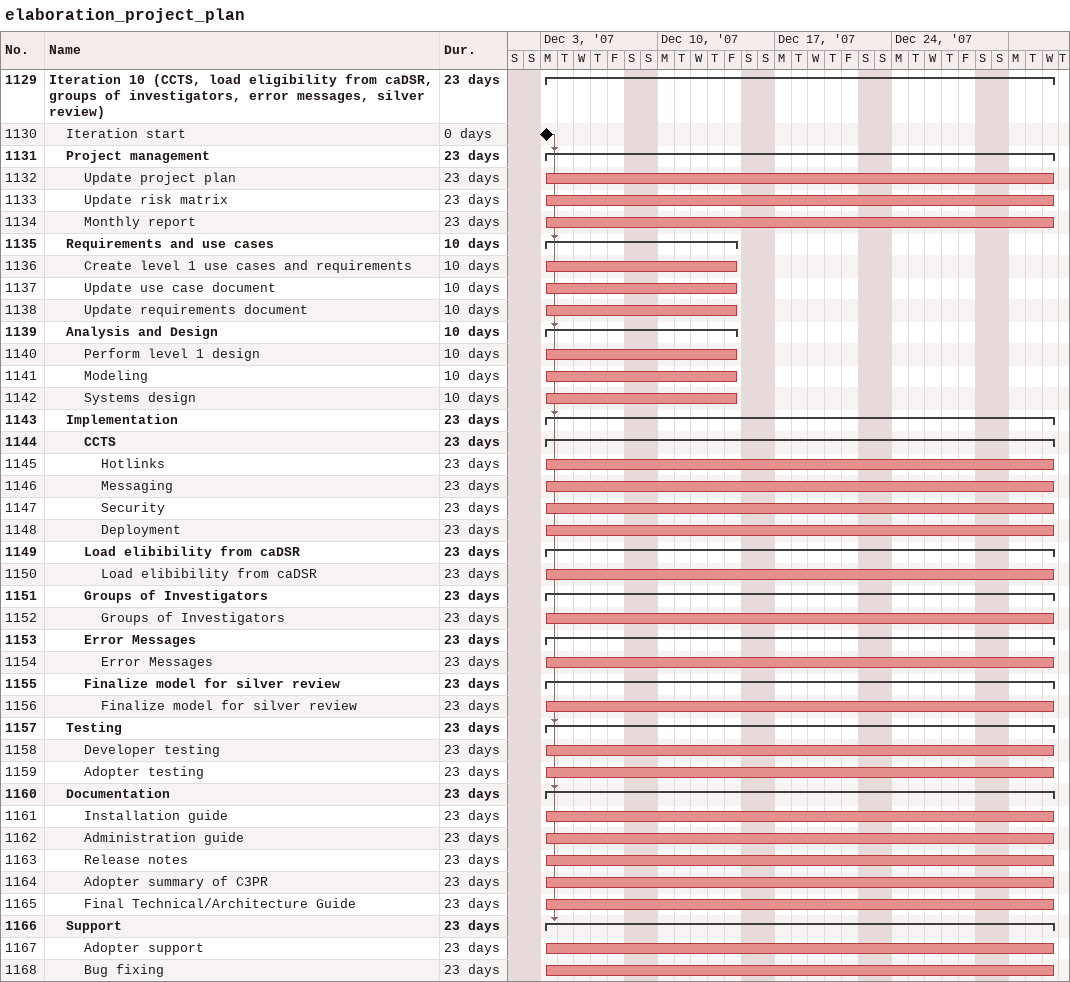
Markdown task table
elaboration_project_plan

| ID | Level | Task | Duration | Start | Finish | Predecessors |
|---|---|---|---|---|---|---|
| 1129 | 1 | **Iteration 10 (CCTS, load eligibility from caDSR, groups of investigators, error messages, silver review)** | 23d | 2007-12-03 | 2008-01-02 |  |
| 1130 | 2 | Iteration start | 0d | 2007-12-03 | 2007-12-03 |  |
| 1131 | 2 | **Project management** | 23d | 2007-12-03 | 2008-01-02 | 1130 |
| 1132 | 3 | Update project plan | 23d | 2007-12-03 | 2008-01-02 |  |
| 1133 | 3 | Update risk matrix | 23d | 2007-12-03 | 2008-01-02 |  |
| 1134 | 3 | Monthly report | 23d | 2007-12-03 | 2008-01-02 |  |
| 1135 | 2 | **Requirements and use cases** | 10d | 2007-12-03 | 2007-12-14 | 1130 |
| 1136 | 3 | Create level 1 use cases and requirements | 10d | 2007-12-03 | 2007-12-14 |  |
| 1137 | 3 | Update use case document | 10d | 2007-12-03 | 2007-12-14 |  |
| 1138 | 3 | Update requirements document | 10d | 2007-12-03 | 2007-12-14 |  |
| 1139 | 2 | **Analysis and Design** | 10d | 2007-12-03 | 2007-12-14 | 1130 |
| 1140 | 3 | Perform level 1 design | 10d | 2007-12-03 | 2007-12-14 |  |
| 1141 | 3 | Modeling | 10d | 2007-12-03 | 2007-12-14 |  |
| 1142 | 3 | Systems design | 10d | 2007-12-03 | 2007-12-14 |  |
| 1143 | 2 | **Implementation** | 23d | 2007-12-03 | 2008-01-02 | 1130 |
| 1144 | 3 | **CCTS** | 23d | 2007-12-03 | 2008-01-02 |  |
| 1145 | 4 | Hotlinks | 23d | 2007-12-03 | 2008-01-02 |  |
| 1146 | 4 | Messaging | 23d | 2007-12-03 | 2008-01-02 |  |
| 1147 | 4 | Security | 23d | 2007-12-03 | 2008-01-02 |  |
| 1148 | 4 | Deployment | 23d | 2007-12-03 | 2008-01-02 |  |
| 1149 | 3 | **Load elibibility from caDSR** | 23d | 2007-12-03 | 2008-01-02 |  |
| 1150 | 4 | Load elibibility from caDSR | 23d | 2007-12-03 | 2008-01-02 |  |
| 1151 | 3 | **Groups of Investigators** | 23d | 2007-12-03 | 2008-01-02 |  |
| 1152 | 4 | Groups of Investigators | 23d | 2007-12-03 | 2008-01-02 |  |
| 1153 | 3 | **Error Messages** | 23d | 2007-12-03 | 2008-01-02 |  |
| 1154 | 4 | Error Messages | 23d | 2007-12-03 | 2008-01-02 |  |
| 1155 | 3 | **Finalize model for silver review** | 23d | 2007-12-03 | 2008-01-02 |  |
| 1156 | 4 | Finalize model for silver review | 23d | 2007-12-03 | 2008-01-02 |  |
| 1157 | 2 | **Testing** | 23d | 2007-12-03 | 2008-01-02 | 1130 |
| 1158 | 3 | Developer testing | 23d | 2007-12-03 | 2008-01-02 |  |
| 1159 | 3 | Adopter testing | 23d | 2007-12-03 | 2008-01-02 |  |
| 1160 | 2 | **Documentation** | 23d | 2007-12-03 | 2008-01-02 | 1130 |
| 1161 | 3 | Installation guide | 23d | 2007-12-03 | 2008-01-02 |  |
| 1162 | 3 | Administration guide | 23d | 2007-12-03 | 2008-01-02 |  |
| 1163 | 3 | Release notes | 23d | 2007-12-03 | 2008-01-02 |  |
| 1164 | 3 | Adopter summary of C3PR | 23d | 2007-12-03 | 2008-01-02 |  |
| 1165 | 3 | Final Technical/Architecture Guide | 23d | 2007-12-03 | 2008-01-02 |  |
| 1166 | 2 | **Support** | 23d | 2007-12-03 | 2008-01-02 | 1130 |
| 1167 | 3 | Adopter support | 23d | 2007-12-03 | 2008-01-02 |  |
| 1168 | 3 | Bug fixing | 23d | 2007-12-03 | 2008-01-02 |  |
